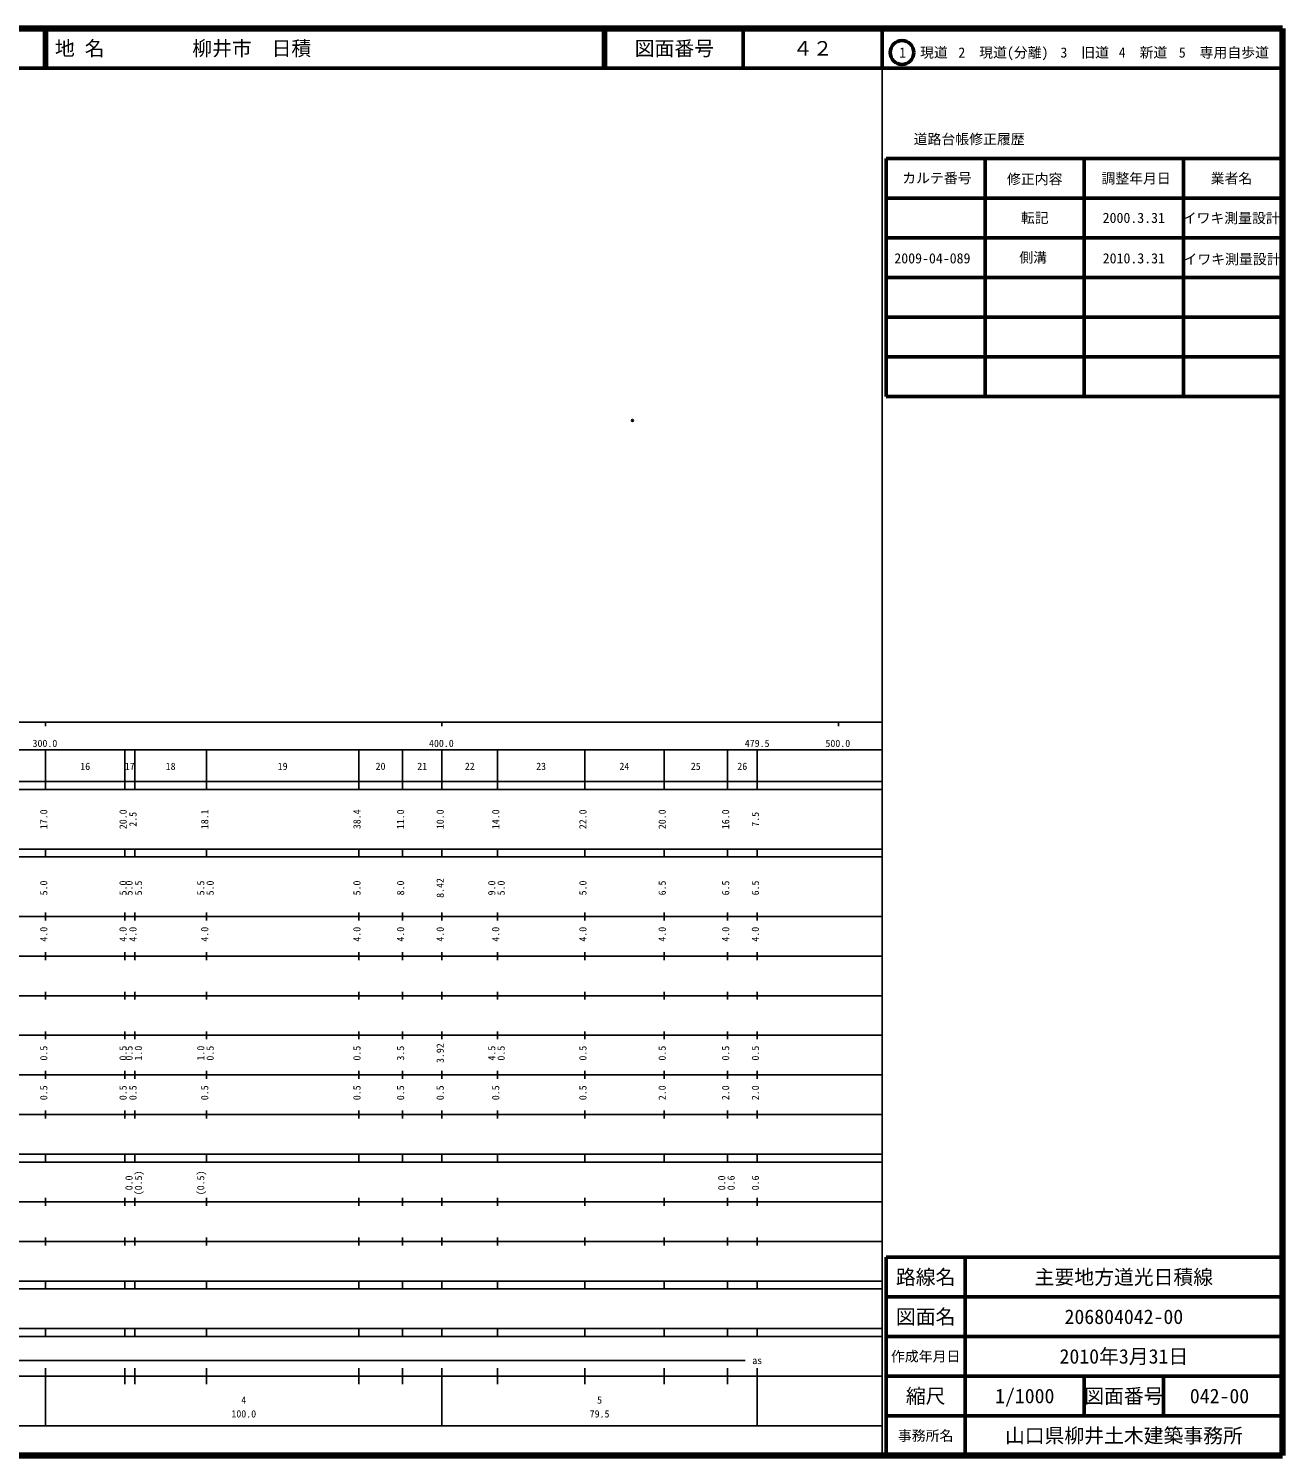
# Model space of a CAD drawing. Units: millimetres on the paper. Extents: x 40 to 680, y 20 to 380.
# Drawn here: x 363.7 to 680, y 20 to 380 of the extents above; entities that cross this region are included whole.
import ezdxf
from ezdxf.enums import TextEntityAlignment as Align

# ---------------------------------------------------------------- set-up
doc = ezdxf.new("R2010")
doc.units = ezdxf.units.MM
doc.header["$PDMODE"] = 32
doc.header["$PDSIZE"] = 0.5
for name, color, linetype in [('M-OTRS', 6, 'Continuous'), ('M-TTL-TXT', 7, 'Continuous'), ('レイヤ20', 7, 'Continuous')]:
    doc.layers.add(name, color=color, linetype=linetype)
for name, color, linetype, lineweight in [('M-TTL', 2, 'Continuous', 140), ('M-TTL-BAND', 7, 'Continuous', 25), ('M-TTL-FRAM', 2, 'Continuous', 50), ('M-TTL-LINE', 7, 'Continuous', 50)]:
    doc.layers.add(name, color=color, linetype=linetype, lineweight=lineweight)
doc.styles.add('ＭＳ ゴシック', font='')
doc.styles.get('ＭＳ ゴシック').set_extended_font_data('MS Gothic')

msp = doc.modelspace()

# ---------------------------------------------------------------- linework, layer by layer
at = {"layer": 'M-OTRS'}
msp.add_point((516.041, 281.119), dxfattribs=at)
at = {"layer": 'M-TTL'}
for p, q in [((680, 380), (40, 380)), ((680, 20), (680, 380)), ((40, 20), (680, 20))]:
    msp.add_line(p, q, dxfattribs=at)
at = {"layer": 'M-TTL-BAND'}
for p, q in [((579, 20), (579, 370)), ((40, 205), (579, 205)), ((368, 205), (368, 204)), ((468, 205), (468, 204)), ((568, 205), (568, 204)), ((68, 198), (579, 198)), ((368, 188), (368, 198)), ((388, 188), (388, 198)), ((390.5, 188), (390.5, 198)), ((408.6, 188), (408.6, 198)), ((447, 188), (447, 198)), ((458, 188), (458, 198)), ((468, 188), (468, 198)), ((482, 188), (482, 198)), ((504, 188), (504, 198)), ((524, 188), (524, 198)), ((540, 188), (540, 198)), ((547.5, 188), (547.5, 198)), ((40, 190), (579, 190)), ((40, 188), (579, 188)), ((40, 173), (579, 173)), ((368, 171), (368, 173)), ((388, 171), (388, 173)), ((390.5, 171), (390.5, 173)), ((408.6, 171), (408.6, 173)), ((447, 171), (447, 173)), ((458, 171), (458, 173)), ((468, 171), (468, 173)), ((482, 171), (482, 173)), ((504, 171), (504, 173)), ((524, 171), (524, 173)), ((540, 171), (540, 173)), ((547.5, 171), (547.5, 173)), ((40, 171), (579, 171)), ((40, 156), (579, 156)), ((368, 155), (368, 157)), ((388, 155), (388, 157)), ((390.5, 155), (390.5, 157)), ((408.6, 155), (408.6, 157)), ((447, 155), (447, 157)), ((458, 155), (458, 157)), ((468, 155), (468, 157)), ((482, 155), (482, 157)), ((504, 155), (504, 157)), ((524, 155), (524, 157)), ((540, 155), (540, 157)), ((547.5, 155), (547.5, 157)), ((46, 146), (579, 146)), ((368, 145), (368, 147)), ((388, 145), (388, 147)), ((390.5, 145), (390.5, 147)), ((408.6, 145), (408.6, 147)), ((447, 145), (447, 147)), ((458, 145), (458, 147)), ((468, 145), (468, 147)), ((482, 145), (482, 147)), ((504, 145), (504, 147)), ((524, 145), (524, 147)), ((540, 145), (540, 147)), ((547.5, 145), (547.5, 147)), ((368, 135), (368, 137)), ((388, 135), (388, 137)), ((390.5, 135), (390.5, 137)), ((408.6, 135), (408.6, 137)), ((447, 135), (447, 137)), ((458, 135), (458, 137)), ((468, 135), (468, 137)), ((482, 135), (482, 137)), ((504, 135), (504, 137)), ((524, 135), (524, 137)), ((540, 135), (540, 137)), ((547.5, 135), (547.5, 137)), ((52, 136), (579, 136)), ((46, 126), (579, 126)), ((368, 125), (368, 127)), ((388, 125), (388, 127)), ((390.5, 125), (390.5, 127)), ((408.6, 125), (408.6, 127)), ((447, 125), (447, 127)), ((458, 125), (458, 127)), ((468, 125), (468, 127)), ((482, 125), (482, 127)), ((504, 125), (504, 127)), ((524, 125), (524, 127)), ((540, 125), (540, 127)), ((547.5, 125), (547.5, 127)), ((52, 116), (579, 116)), ((368, 115), (368, 117)), ((388, 115), (388, 117)), ((390.5, 115), (390.5, 117)), ((408.6, 115), (408.6, 117)), ((447, 115), (447, 117)), ((458, 115), (458, 117)), ((468, 115), (468, 117)), ((482, 115), (482, 117)), ((504, 115), (504, 117)), ((524, 115), (524, 117)), ((540, 115), (540, 117)), ((547.5, 115), (547.5, 117)), ((46, 106), (579, 106)), ((368, 105), (368, 107)), ((388, 105), (388, 107)), ((390.5, 105), (390.5, 107)), ((408.6, 105), (408.6, 107)), ((447, 105), (447, 107)), ((458, 105), (458, 107)), ((468, 105), (468, 107)), ((482, 105), (482, 107)), ((504, 105), (504, 107)), ((524, 105), (524, 107)), ((540, 105), (540, 107)), ((547.5, 105), (547.5, 107)), ((40, 96), (579, 96)), ((40, 94), (579, 94)), ((368, 94), (368, 96)), ((388, 94), (388, 96)), ((390.5, 94), (390.5, 96)), ((408.6, 94), (408.6, 96)), ((447, 94), (447, 96)), ((458, 94), (458, 96)), ((468, 94), (468, 96)), ((482, 94), (482, 96)), ((504, 94), (504, 96)), ((524, 94), (524, 96)), ((540, 94), (540, 96)), ((547.5, 94), (547.5, 96)), ((49, 84), (579, 84)), ((368, 83), (368, 85)), ((388, 83), (388, 85)), ((390.5, 83), (390.5, 85)), ((408.6, 83), (408.6, 85)), ((447, 83), (447, 85)), ((458, 83), (458, 85)), ((468, 83), (468, 85)), ((482, 83), (482, 85)), ((504, 83), (504, 85)), ((524, 83), (524, 85)), ((540, 83), (540, 85)), ((547.5, 83), (547.5, 85)), ((40, 74), (579, 74)), ((368, 73), (368, 75)), ((388, 73), (388, 75)), ((390.5, 73), (390.5, 75)), ((408.6, 73), (408.6, 75)), ((447, 73), (447, 75)), ((458, 73), (458, 75)), ((468, 73), (468, 75)), ((482, 73), (482, 75)), ((504, 73), (504, 75)), ((524, 73), (524, 75)), ((540, 73), (540, 75)), ((547.5, 73), (547.5, 75)), ((40, 64), (579, 64)), ((40, 62), (579, 62)), ((368, 62), (368, 64)), ((388, 62), (388, 64)), ((390.5, 62), (390.5, 64)), ((408.6, 62), (408.6, 64)), ((447, 62), (447, 64)), ((458, 62), (458, 64)), ((468, 62), (468, 64)), ((482, 62), (482, 64)), ((504, 62), (504, 64)), ((524, 62), (524, 64)), ((540, 62), (540, 64)), ((547.5, 62), (547.5, 64)), ((40, 52), (579, 52)), ((368, 50), (368, 52)), ((388, 50), (388, 52)), ((390.5, 50), (390.5, 52)), ((408.6, 50), (408.6, 52)), ((447, 50), (447, 52)), ((458, 50), (458, 52)), ((468, 50), (468, 52)), ((482, 50), (482, 52)), ((504, 50), (504, 52)), ((524, 50), (524, 52)), ((540, 50), (540, 52)), ((547.5, 50), (547.5, 52)), ((40, 50), (579, 50)), ((71, 44), (544.5, 44)), ((40, 40), (579, 40)), ((368, 27.5), (368, 42)), ((388, 38), (388, 42)), ((390.5, 38), (390.5, 42)), ((408.6, 38), (408.6, 42)), ((447, 38), (447, 42)), ((458, 38), (458, 42)), ((468, 27.5), (468, 42)), ((482, 38), (482, 42)), ((504, 38), (504, 42)), ((524, 38), (524, 42)), ((540, 38), (540, 42)), ((547.5, 27.5), (547.5, 42)), ((68, 27.5), (579, 27.5))]:
    msp.add_line(p, q, dxfattribs=at)
at = {"layer": 'M-TTL-FRAM'}
for p, q in [((580, 347.197), (580, 287.197)), ((580, 347.197), (680, 347.197)), ((580, 287.197), (680, 287.197)), ((680, 70), (580, 70)), ((580, 70), (580, 20))]:
    msp.add_line(p, q, dxfattribs=at)
at = {"layer": 'M-TTL-LINE'}
for p, q in [((367.75, 380), (367.75, 370)), ((368.25, 380), (368.25, 370)), ((508.747, 380), (508.747, 370)), ((509.247, 380), (509.247, 370)), ((543.997, 380), (543.997, 370)), ((579, 380), (579, 370)), ((40, 370), (680, 370)), ((605, 347.197), (605, 287.197)), ((630, 347.197), (630, 287.197)), ((655, 347.197), (655, 287.197)), ((580, 337.197), (680, 337.197)), ((580, 327.197), (680, 327.197)), ((580, 317.197), (680, 317.197)), ((580, 307.197), (680, 307.197)), ((580, 297.197), (680, 297.197)), ((600, 70), (600, 20)), ((680, 60), (580, 60)), ((680, 50), (580, 50)), ((680, 40), (580, 40)), ((630, 40), (630, 30)), ((650, 40), (650, 30)), ((680, 30), (580, 30))]:
    msp.add_line(p, q, dxfattribs=at)
msp.add_circle((584.031, 373.958), 3, dxfattribs=at)

# ---------------------------------------------------------------- texts
at = {"layer": 'M-TTL-BAND', "style": 'ＭＳ ゴシック'}
for s, p in [('300.0', (367.844, 198.195)), ('400.0', (467.844, 198.195)), ('479.5', (547.5, 198.195)), ('500.0', (567.844, 198.195)), ('16', (378, 192.405)), ('17', (389.25, 192.405)), ('18', (399.55, 192.405)), ('19', (427.8, 192.405)), ('20', (452.5, 192.405)), ('21', (463, 192.405)), ('22', (475, 192.405)), ('23', (493, 192.405)), ('24', (514, 192.405)), ('25', (532, 192.405)), ('26', (543.75, 192.405)), ('as', (547.5, 42.5)), ('4', (418, 32.523)), ('5', (507.75, 32.523)), ('100.0', (418, 29.033)), ('79.5', (507.75, 29.033))]:
    msp.add_text(s, height=1.833, dxfattribs=at).set_placement(p, align=Align.BOTTOM_CENTER)
for s, p in [('17.0', (369, 180.5)), ('20.0', (389, 180.5)), ('2.5', (391.5, 180.5)), ('18.1', (409.6, 180.5)), ('38.4', (448, 180.5)), ('11.0', (459, 180.5)), ('10.0', (469, 180.5)), ('14.0', (483, 180.5)), ('22.0', (505, 180.5)), ('20.0', (525, 180.5)), ('16.0', (541, 180.5)), ('7.5', (548.5, 180.5)), ('5.0', (369, 163.174)), ('5.0', (389, 163.174)), ('5.0', (390.5, 163.174)), ('5.5', (392.87, 163.174)), ('5.5', (408.6, 163.174)), ('5.0', (410.97, 163.174)), ('5.0', (448, 163.174)), ('8.0', (459, 163.174)), ('8.42', (469, 163.174)), ('9.0', (482, 163.174)), ('5.0', (484.37, 163.174)), ('5.0', (505, 163.174)), ('6.5', (525, 163.174)), ('6.5', (541, 163.174)), ('6.5', (548.5, 163.174)), ('4.0', (369, 151.5)), ('4.0', (389, 151.5)), ('4.0', (391.5, 151.5)), ('4.0', (409.6, 151.5)), ('4.0', (448, 151.5)), ('4.0', (459, 151.5)), ('4.0', (469, 151.5)), ('4.0', (483, 151.5)), ('4.0', (505, 151.5)), ('4.0', (525, 151.5)), ('4.0', (541, 151.5)), ('4.0', (548.5, 151.5)), ('0.5', (369, 121.5)), ('0.5', (389, 121.5)), ('0.5', (390.5, 121.5)), ('1.0', (392.87, 121.5)), ('1.0', (408.6, 121.5)), ('0.5', (410.97, 121.5)), ('0.5', (448, 121.5)), ('3.5', (459, 121.5)), ('3.92', (469, 121.5)), ('4.5', (482, 121.5)), ('0.5', (484.37, 121.5)), ('0.5', (505, 121.5)), ('0.5', (525, 121.5)), ('0.5', (541, 121.5)), ('0.5', (548.5, 121.5)), ('0.5', (369, 111.5)), ('0.5', (389, 111.5)), ('0.5', (391.5, 111.5)), ('0.5', (409.6, 111.5)), ('0.5', (448, 111.5)), ('0.5', (459, 111.5)), ('0.5', (469, 111.5)), ('0.5', (483, 111.5)), ('0.5', (505, 111.5)), ('2.0', (525, 111.5)), ('2.0', (541, 111.5)), ('2.0', (548.5, 111.5)), ('0.0', (390.5, 88.764)), ('(0.5)', (392.87, 88.764)), ('(0.5)', (408.6, 88.764)), ('0.0', (540, 88.764)), ('0.6', (542.37, 88.764)), ('0.6', (548.5, 88.764))]:
    msp.add_text(s, height=1.833, rotation=90, dxfattribs=at).set_placement(p, align=Align.BOTTOM_CENTER)
at = {"layer": 'M-TTL-TXT', "style": 'ＭＳ ゴシック'}
for s, p in [('地 名', (370.38, 375)), ('柳井市\u3000日積', (405.024, 375))]:
    msp.add_text(s, height=3.666, dxfattribs=at).set_placement(p, align=Align.MIDDLE_LEFT)
for s, height, p in [('図面番号', 3.666, (526.622, 375)), ('４２', 3.666, (561.497, 375)), ('1\u3000現道', 2.566, (589.448, 373.958)), ('2\u3000現道(分離)', 2.566, (609.619, 373.958)), ('3\u3000旧道', 2.566, (630.121, 373.958)), ('4\u3000新道', 2.566, (644.824, 373.958)), ('5\u3000専用自歩道', 2.566, (665.228, 373.958)), ('道路台帳修正履歴', 2.566, (600.968, 352.113)), ('カルテ番号', 2.566, (592.839, 342.277)), ('修正内容', 2.566, (617.509, 342.023)), ('調整年月日', 2.566, (643.089, 342.197)), ('業者名', 2.566, (667.134, 342.197)), ('転記', 2.566, (617.5, 332.245)), ('2000.3.31', 2.566, (642.5, 332.245)), ('イワキ測量設計', 2.566, (667.077, 332.189)), ('2009-04-089', 2.566, (591.703, 322.031)), ('側溝', 2.566, (617.11, 322.248)), ('2010.3.31', 2.566, (642.517, 322.031)), ('イワキ測量設計', 2.566, (667.272, 321.813)), ('路線名', 3.666, (590, 65)), ('路線名', 3.666, (590, 65)), ('主要地方道光日積線', 3.666, (640, 65)), ('図面名', 3.666, (590, 55)), ('図面名', 3.666, (590, 55)), ('206804042-00', 3.666, (640, 55)), ('2010年3月31日', 3.666, (640, 45)), ('作成年月日', 2.566, (590, 45)), ('作成年月日', 2.566, (590, 45)), ('縮尺', 3.666, (590, 35)), ('縮尺', 3.666, (590, 35)), ('1/1000', 3.666, (615, 35)), ('図面番号', 3.666, (640, 35)), ('図面番号', 3.666, (640, 35)), ('042-00', 3.666, (664.125, 35)), ('事務所名', 2.566, (590, 25)), ('事務所名', 2.566, (590, 25)), ('山口県柳井土木建築事務所', 3.666, (640, 25))]:
    msp.add_text(s, height=height, dxfattribs=at).set_placement(p, align=Align.MIDDLE_CENTER)
at = {"layer": 'レイヤ20', "style": 'ＭＳ ゴシック'}
for s, p in [('0.5', (369, 121.5)), ('0.5', (389, 121.5)), ('0.5', (390.5, 121.5)), ('1.0', (392.87, 121.5)), ('1.0', (408.6, 121.5)), ('0.5', (410.97, 121.5)), ('0.5', (448, 121.5)), ('3.5', (459, 121.5)), ('3.92', (469, 121.5)), ('4.5', (482, 121.5)), ('0.5', (484.37, 121.5)), ('0.5', (505, 121.5)), ('0.5', (525, 121.5)), ('0.5', (541, 121.5)), ('0.5', (548.5, 121.5)), ('0.0', (390.5, 88.764)), ('(0.5)', (392.87, 88.764)), ('(0.5)', (408.6, 88.764)), ('0.0', (540, 88.764)), ('0.6', (542.37, 88.764)), ('0.6', (548.5, 88.764))]:
    msp.add_text(s, height=1.833, rotation=90, dxfattribs=at).set_placement(p, align=Align.BOTTOM_CENTER)

doc.saveas('drawing.dxf')
